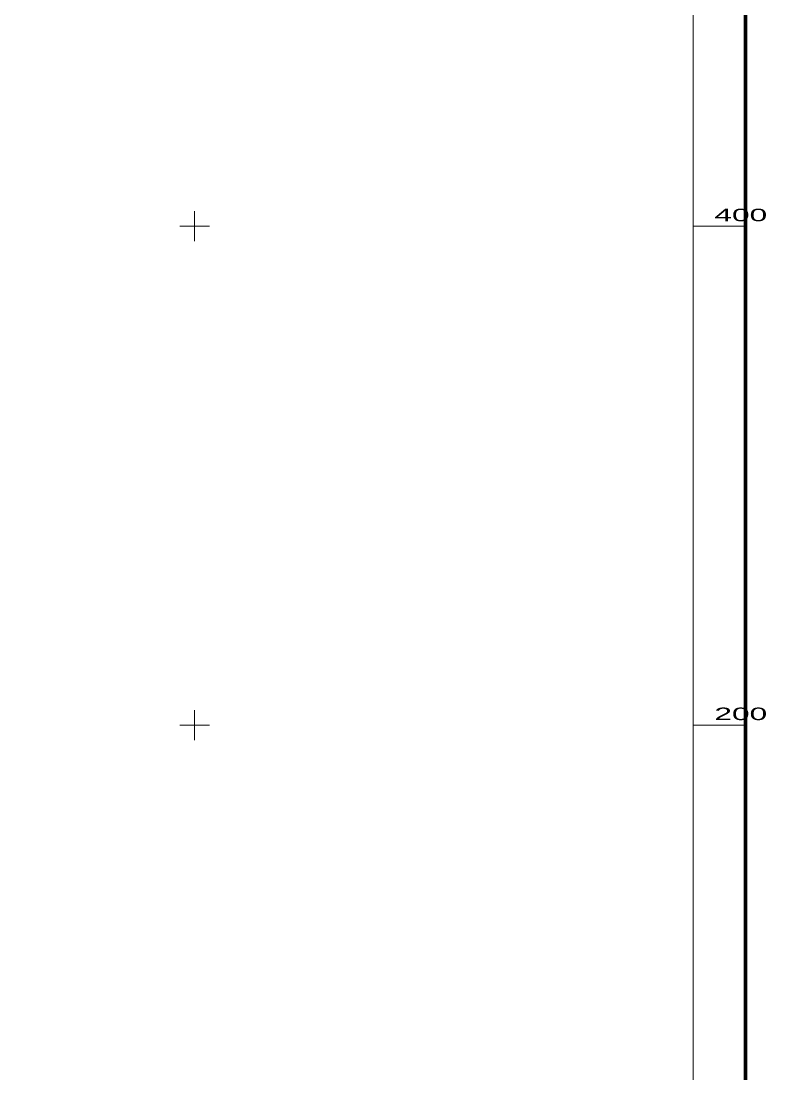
# Model space of a CAD drawing. Header units: metres. Extents: x 548779 to 550236, y 1819638 to 1821293.
# Drawn here: x 549930.4 to 550229.1, y 1820060.1 to 1820482.3 of the extents above; entities that cross this region are included whole.
import ezdxf
from ezdxf.enums import TextEntityAlignment as Align

# ---------------------------------------------------------------- set-up
doc = ezdxf.new("R2010")
doc.units = ezdxf.units.M
doc.header["$LTSCALE"] = 0.6
doc.layers.add('63', color=7, linetype='Continuous', lineweight=13)

msp = doc.modelspace()

# ---------------------------------------------------------------- linework, layer by layer
at = {"layer": '63'}
for p, q in [((550000, 1820394), (550000, 1820406)), ((549994, 1820400), (550006, 1820400)), ((550200, 1820400), (550221, 1820400)), ((550000, 1820194), (550000, 1820206)), ((549994, 1820200), (550006, 1820200)), ((550200, 1820200), (550221, 1820200))]:
    msp.add_line(p, q, dxfattribs=at)
at = {"layer": '63', "lineweight": 158}
msp.add_lwpolyline([(548779, 1821221), (550221, 1821221), (550221, 1819779), (548779, 1819779)], close=True, dxfattribs=at)
at = {"layer": '63'}
msp.add_lwpolyline([(548800, 1821200), (550200, 1821200), (550200, 1819800), (548800, 1819800)], close=True, dxfattribs=at)

# ---------------------------------------------------------------- texts
at = {"layer": '63', "width": 1.9}
for s, p in [('400', (550229.64, 1820402)), ('200', (550229.64, 1820202))]:
    msp.add_text(s, height=5, dxfattribs=at).set_placement(p, align=Align.RIGHT)

doc.saveas('drawing.dxf')
